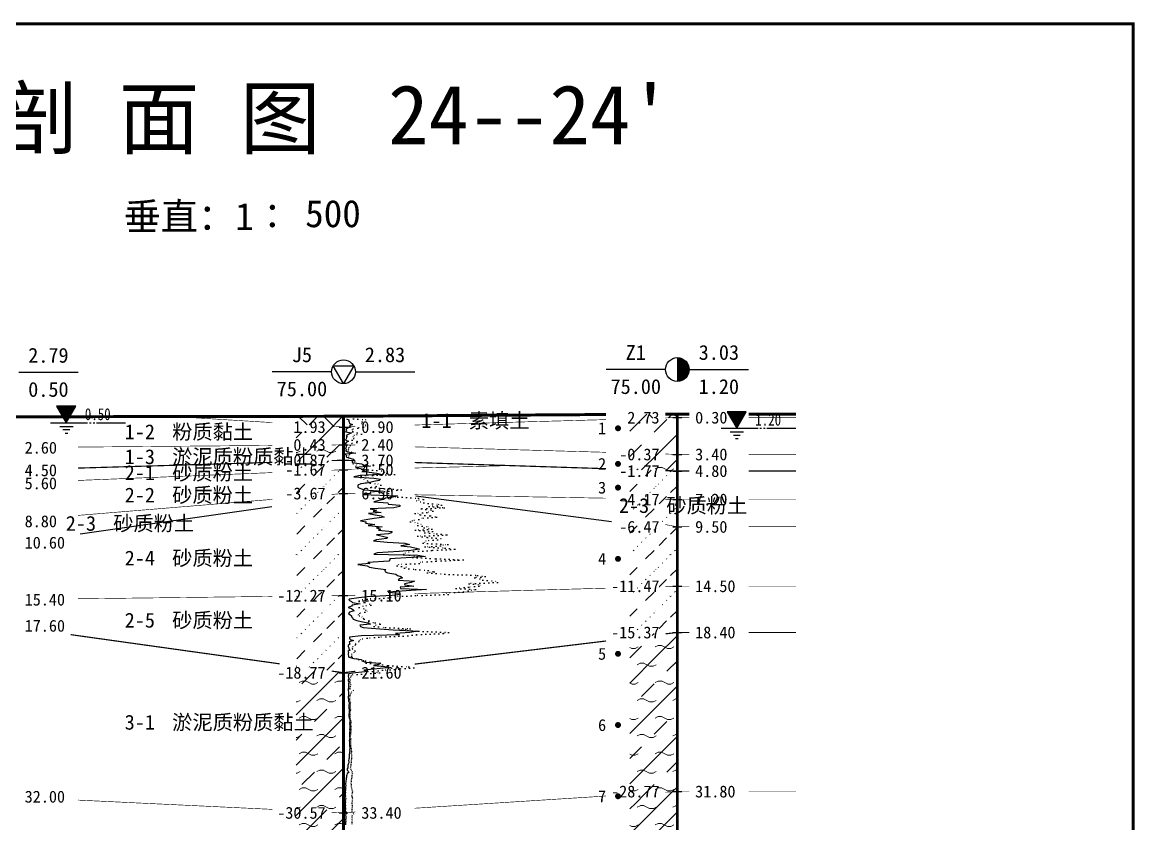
# Model space of a CAD drawing. Extents: x -37 to 3540, y -1485 to 297.
# Drawn here: x 175.4 to 362.9, y -1040.8 to -905.8 of the extents above; entities that cross this region are included whole.
import ezdxf
from ezdxf.enums import TextEntityAlignment as Align

# ---------------------------------------------------------------- set-up
doc = ezdxf.new("R2010")
doc.units = 0
doc.linetypes.add('DOT', pattern=[6.35, 0, -6.35])
doc.layers.get('0').update_dxf_attribs({"linetype": 'CONTINUOUS'})
for name, color, linetype in [('CURVE', 200, 'CONTINUOUS'), ('FRAME', 7, 'CONTINUOUS'), ('HOLE', 41, 'CONTINUOUS'), ('SAMPLE', 1, 'CONTINUOUS'), ('STRATUM', 241, 'CONTINUOUS')]:
    doc.layers.add(name, color=color, linetype=linetype)
doc.layers.add('HATCH', color=7, linetype='CONTINUOUS', lineweight=13)
doc.styles.add('ST', font='')
doc.styles.get('ST').set_extended_font_data('SimSun')
pattern_1 = [(45, (-37.3898, -1188), (-2.12132, 2.12132), [10, 0]), (135, (-37.3898, -1188), (-2.12132, -2.12132), [10, 0])]
pattern_2 = [(45, (-37.39, -1188), (-4.24264, 4.24264), [10, 0]), (45, (-36.329, -1191.182), (-2.12132, 6.36396), [3, -3])]
pattern_3 = [(45, (-37.39, -1188), (-4.24264, 4.24264), [10, 0]), (45, (-36.329, -1191.182), (-2.12132, 6.36396), [3, -3]), (26.565, (-36.3156, -1188.2536), (5.999823, 5.999812), [0.567, -12.849]), (0, (-36.8826, -1188.2536), (0, 6), [0.567, -5.433]), (26.565, (-38.971, -1188), (5.999823, 5.999812), [0.567, -12.849]), (0, (-38.464, -1187.7464), (0, 6), [0.567, -5.433]), (153.435, (-36.8826, -1188.2536), (-5.999818, -5e-06), [1.134, -12.2826]), (26.565, (-33.3156, -1185.2536), (5.999823, 5.999812), [0.567, -12.849]), (0, (-33.8826, -1185.2536), (0, 6), [0.567, -5.433]), (26.565, (-35.971, -1185), (5.999823, 5.999812), [0.567, -12.849]), (0, (-35.464, -1184.7464), (0, 6), [0.567, -5.433]), (153.435, (-33.8826, -1185.2536), (-5.999818, -5e-06), [1.134, -12.2826])]
pattern_4 = [(45, (-37.39, -1188), (-7e-07, 6.99998), [1.97196, -7.92754]), (45, (-34.577, -1185.171), (-7e-07, 6.99998), [1.99367, -7.90583]), (45, (-32.3223, -1182.918), (-7e-07, 6.99998), [1.81361, -8.08588]), (26.56505, (-37.3898, -1184.5), (7, 7), [0.0965, -15.55598]), (36.8699, (-36.6898, -1183.8), (7, 7), [0.19775, -34.80225]), (315, (-33.89, -1181.024), (6.99998, 1e-06), [0.03305, -9.86644]), (26.56505, (-33.8898, -1188), (7, 7), [0.14475, -15.50773]), (26.56505, (-33.1898, -1187.3), (7, 7), [0.10528, -15.5472]), (90, (-32.84, -1186.95), (-7, -5e-07), [0.02877, -6.97123]), (26.56505, (-32.4898, -1186.6), (7, 7), [0.09101, -31.21394]), (36.8699, (-31.7898, -1185.9), (7, 7), [0.11069, -34.88931]), (45, (-31.09, -1185.2), (-2e-07, 6.99998), [0.10911, -9.79038]), (315, (-30.4756, -1184.452), (6.99998, 1e-06), [0.03305, -9.86644]), (36.8699, (-35.9898, -1183.1), (7, 7), [0.10224, -34.89776]), (53.1301, (-35.2898, -1182.4), (14, 21), [0.13438, -34.86562]), (53.1301, (-34.5898, -1181.7), (14, 21), [0.12625, -34.87375])]
pattern_5 = [(45, (-37.3898, -1188), (-2.12132, 2.12132), [10, 0]), (26.565, (-36.3156, -1188.2536), (5.999823, 5.999812), [0.567, -12.849]), (0, (-36.8826, -1188.2536), (0, 6), [0.567, -5.433]), (26.565, (-38.971, -1188), (5.999823, 5.999812), [0.567, -12.849]), (0, (-38.464, -1187.7464), (0, 6), [0.567, -5.433]), (153.435, (-36.8826, -1188.2536), (-5.999818, -5e-06), [1.134, -12.2826]), (26.565, (-33.3156, -1185.2536), (5.999823, 5.999812), [0.567, -12.849]), (0, (-33.8826, -1185.2536), (0, 6), [0.567, -5.433]), (26.565, (-35.971, -1185), (5.999823, 5.999812), [0.567, -12.849]), (0, (-35.464, -1184.7464), (0, 6), [0.567, -5.433]), (153.435, (-33.8826, -1185.2536), (-5.999818, -5e-06), [1.134, -12.2826])]

# ---------------------------------------------------------------- blocks, each defined once
blk = doc.blocks.new('图头_剖面图A3')
at = {"style": 'ST'}
for s, height, p in [('工 程 地 质 剖 面 图', 10, (-15.09, 10.79)), ('比例尺：水平：1∶            垂直：1∶', 4.6, (-11.5, -5.76))]:
    blk.add_text(s, height=height, dxfattribs=at).set_placement(p, align=Align.MIDDLE_CENTER)
for tag, height, p in [('01_剖面号', 10, (64.41, 11.39)), ('02_横向比例', 4.6, (-18.82, -5.99)), ('03＿纵向比例', 4.6, (50.43, -5.28))]:
    blk.add_attdef(tag, text='', height=height, dxfattribs=at).set_placement(p, align=Align.MIDDLE_LEFT)
blk = doc.blocks.new('H_cpt_hole')
for p, q in [((-1.73, 1), (1.73, 1)), ((0, -2), (-1.73, 1)), ((1.73, 1), (0, -2))]:
    blk.add_line(p, q)
blk.add_circle((0, 0), 2)
blk = doc.blocks.new('H_sam_hole')
blk.add_line((0, 2), (0, -2))
at = {"const_width": 2}
blk.add_lwpolyline([(0, -1, 0.414214), (1, 0, 0.414214), (0, 1, 1)], format="xyb", dxfattribs=at)
blk.add_circle((0, 0), 2)
blk = doc.blocks.new('SampleSoilUndisturbed')
at = {"const_width": 0.5}
blk.add_lwpolyline([(-0.25, 0, 1), (0.25, 0, 1)], format="xyb", close=True, dxfattribs=at)
blk = doc.blocks.new('Gwl')
blk.add_lwpolyline([(0, 0, 0, 3.22, 0), (0, 2.79, 3.22, 3.22, 0)], format="xyseb")
blk.add_lwpolyline([(0, 0), (1.61, 2.79), (-1.61, 2.79)], close=True)
for points in [[(-2.63, 0), (3.61, 0)], [(3.93, 0), (4.21, 0)], [(4.53, 0), (4.8, 0)], [(5.09, 0), (9.99, 0)], [(-1.09, -0.61), (1.16, -0.61)], [(-0.54, -1.14), (0.61, -1.14)], [(-0.19, -1.74), (0.26, -1.74)]]:
    blk.add_lwpolyline(points)
at = {"style": 'ST', "width": 0.8}
blk.add_attdef('*GWL', (3.14, 0.45), '', height=2, dxfattribs=at)

msp = doc.modelspace()

# ---------------------------------------------------------------- hatches: boundary and pattern name
at = {"layer": 'HATCH'}
h = msp.add_hatch(dxfattribs=at)
h.set_pattern_fill('FZNT', color=32, style=0)
h.set_pattern_definition(pattern_2)
h.paths.add_polyline_path([(285.77, -972.36), (277.77, -972.58), (277.77, -978.33), (285.77, -978.56)])
h.paths.add_polyline_path([(275.13, -980.05), (283.25, -980.05), (283.25, -977.11), (275.13, -977.11)], flags=9)
h.paths.add_polyline_path([(276.56, -973.85), (283.25, -973.85), (283.25, -970.91), (276.56, -970.91)], flags=9)
h = msp.add_hatch(dxfattribs=at)
h.set_pattern_fill('STT', color=50, style=0)
h.set_pattern_definition(pattern_1)
h.paths.add_polyline_path([(285.77, -971.76), (277.77, -971.81), (277.77, -972.58), (285.77, -972.36)])
h.paths.add_polyline_path([(276.56, -973.85), (283.25, -973.85), (283.25, -970.91), (276.56, -970.91)], flags=9)
h = msp.add_hatch(dxfattribs=at)
h.set_pattern_fill('STT', color=50, style=0)
h.set_pattern_definition(pattern_1)
h.paths.add_polyline_path([(229.5, -972.14), (221.5, -972.16), (221.5, -973.45), (229.5, -973.95)])
h.paths.add_polyline_path([(220.29, -975.43), (226.99, -975.43), (226.99, -972.5), (220.29, -972.5)], flags=9)
h = msp.add_hatch(dxfattribs=at)
h.set_pattern_fill('FZNT', color=32, style=0)
h.set_pattern_definition(pattern_2)
h.paths.add_polyline_path([(229.5, -973.95), (221.5, -973.45), (221.5, -977.01), (229.5, -976.95)])
h.paths.add_polyline_path([(220.29, -978.43), (226.99, -978.43), (226.99, -975.5), (220.29, -975.5)], flags=9)
h.paths.add_polyline_path([(220.29, -975.43), (226.99, -975.43), (226.99, -972.5), (220.29, -972.5)], flags=9)
h = msp.add_hatch(dxfattribs=at)
h.set_pattern_fill('YNFNT', color=251, style=0)
h.set_pattern_definition(pattern_3)
h.paths.add_polyline_path([(229.5, -976.95), (221.5, -977.01), (221.5, -979.78), (229.5, -979.55)])
h.paths.add_polyline_path([(199.8, -981.39), (226.48, -981.39), (226.48, -976.44), (199.8, -976.44)], flags=9)
h.paths.add_polyline_path([(218.86, -981.03), (226.99, -981.03), (226.99, -978.1), (218.86, -978.1)], flags=9)
h.paths.add_polyline_path([(220.29, -978.43), (226.99, -978.43), (226.99, -975.5), (220.29, -975.5)], flags=9)
h = msp.add_hatch(dxfattribs=at)
h.set_pattern_fill('SZFT', color=52, style=0)
h.set_pattern_definition(pattern_4)
h.paths.add_polyline_path([(229.5, -979.55), (221.5, -979.78), (221.5, -981.47), (229.5, -981.14)])
h.paths.add_polyline_path([(199.8, -981.39), (226.48, -981.39), (226.48, -976.44), (199.8, -976.44)], flags=9)
h.paths.add_polyline_path([(218.86, -982.63), (226.99, -982.63), (226.99, -979.7), (218.86, -979.7)], flags=9)
h.paths.add_polyline_path([(218.86, -981.03), (226.99, -981.03), (226.99, -978.1), (218.86, -978.1)], flags=9)
h = msp.add_hatch(dxfattribs=at)
h.set_pattern_fill('YNFNT', color=251, style=0)
h.set_pattern_definition(pattern_3)
h.paths.add_polyline_path([(285.77, -978.56), (277.77, -978.33), (277.77, -981.1), (285.77, -981.36)])
h.paths.add_polyline_path([(275.13, -982.84), (283.25, -982.84), (283.25, -979.93), (275.13, -979.93)], flags=9)
h.paths.add_polyline_path([(275.13, -980.05), (283.25, -980.05), (283.25, -977.11), (275.13, -977.11)], flags=9)
h = msp.add_hatch(dxfattribs=at)
h.set_pattern_fill('SZFT', color=52, style=0)
h.set_pattern_definition(pattern_4)
h.paths.add_polyline_path([(229.5, -981.14), (221.5, -981.47), (221.5, -985.81), (229.5, -985.14)])
h.paths.add_polyline_path([(218.86, -986.63), (226.99, -986.63), (226.99, -983.7), (218.86, -983.7)], flags=9)
h.paths.add_polyline_path([(218.86, -982.63), (226.99, -982.63), (226.99, -979.7), (218.86, -979.7)], flags=9)
h = msp.add_hatch(dxfattribs=at)
h.set_pattern_fill('SZFT', color=52, style=0)
h.set_pattern_definition(pattern_4)
h.paths.add_polyline_path([(285.77, -981.36), (277.77, -981.1), (277.77, -986.01), (285.77, -986.16)])
h.paths.add_polyline_path([(283.09, -989.62), (299.04, -989.62), (299.04, -984.68), (283.09, -984.68)], flags=9)
h.paths.add_polyline_path([(275.31, -989.04), (281.89, -989.04), (281.89, -985.38), (275.31, -985.38)], flags=9)
h.paths.add_polyline_path([(275.13, -987.64), (283.25, -987.64), (283.25, -984.73), (275.13, -984.73)], flags=9)
h.paths.add_polyline_path([(275.13, -982.84), (283.25, -982.84), (283.25, -979.93), (275.13, -979.93)], flags=9)
h = msp.add_hatch(dxfattribs=at)
h.set_pattern_fill('SZFT', color=52, style=0)
h.set_pattern_definition(pattern_4)
h.paths.add_polyline_path([(229.5, -985.14), (221.5, -985.81), (221.5, -1002.44), (229.5, -1002.35)])
h.paths.add_polyline_path([(217.43, -1003.83), (226.98, -1003.83), (226.98, -1000.91), (217.43, -1000.91)], flags=9)
h.paths.add_polyline_path([(218.86, -986.63), (226.99, -986.63), (226.99, -983.7), (218.86, -983.7)], flags=9)
h = msp.add_hatch(dxfattribs=at)
h.set_pattern_fill('SZFT', color=52, style=0)
h.set_pattern_definition(pattern_4)
h.paths.add_polyline_path([(285.77, -986.16), (277.77, -986.01), (277.77, -989.31), (285.77, -990.76)])
h.paths.add_polyline_path([(283.09, -989.62), (299.04, -989.62), (299.04, -984.68), (283.09, -984.68)], flags=9)
h.paths.add_polyline_path([(275.31, -989.04), (281.89, -989.04), (281.89, -985.38), (275.31, -985.38)], flags=9)
h.paths.add_polyline_path([(275.13, -992.25), (283.25, -992.25), (283.25, -989.31), (275.13, -989.31)], flags=9)
h.paths.add_polyline_path([(275.13, -987.64), (283.25, -987.64), (283.25, -984.73), (275.13, -984.73)], flags=9)
h = msp.add_hatch(dxfattribs=at)
h.set_pattern_fill('SZFT', color=52, style=0)
h.set_pattern_definition(pattern_4)
h.paths.add_polyline_path([(285.77, -990.76), (277.77, -989.31), (277.77, -1000.98), (285.77, -1000.76)])
h.paths.add_polyline_path([(273.7, -1002.24), (283.25, -1002.24), (283.25, -999.33), (273.7, -999.33)], flags=9)
h.paths.add_polyline_path([(275.13, -992.25), (283.25, -992.25), (283.25, -989.31), (275.13, -989.31)], flags=9)
h = msp.add_hatch(dxfattribs=at)
h.set_pattern_fill('SZFT', color=52, style=0)
h.set_pattern_definition(pattern_4)
h.paths.add_polyline_path([(285.77, -1000.76), (277.77, -1000.98), (277.77, -1009.52), (285.77, -1008.56)])
h.paths.add_polyline_path([(273.7, -1010.05), (283.25, -1010.05), (283.25, -1007.11), (273.7, -1007.11)], flags=9)
h.paths.add_polyline_path([(273.7, -1002.24), (283.25, -1002.24), (283.25, -999.33), (273.7, -999.33)], flags=9)
h = msp.add_hatch(dxfattribs=at)
h.set_pattern_fill('SZFT', color=52, style=0)
h.set_pattern_definition(pattern_4)
h.paths.add_polyline_path([(229.5, -1002.35), (221.5, -1002.44), (221.5, -1014.23), (229.5, -1015.35)])
h.paths.add_polyline_path([(217.43, -1016.83), (226.99, -1016.83), (226.99, -1013.9), (217.43, -1013.9)], flags=9)
h.paths.add_polyline_path([(217.43, -1003.83), (226.98, -1003.83), (226.98, -1000.91), (217.43, -1000.91)], flags=9)
h = msp.add_hatch(dxfattribs=at)
h.set_pattern_fill('YNFNT', color=251, style=0)
h.set_pattern_definition(pattern_3)
h.paths.add_polyline_path([(285.77, -1008.56), (277.77, -1009.52), (277.77, -1035.87), (285.77, -1035.36)])
h.paths.add_polyline_path([(273.7, -1036.85), (283.25, -1036.85), (283.25, -1033.91), (273.7, -1033.91)], flags=9)
h.paths.add_polyline_path([(273.7, -1010.05), (283.25, -1010.05), (283.25, -1007.11), (273.7, -1007.11)], flags=9)
h = msp.add_hatch(dxfattribs=at)
h.set_pattern_fill('YNFNT', color=251, style=0)
h.set_pattern_definition(pattern_3)
h.paths.add_polyline_path([(229.5, -1015.35), (221.5, -1014.23), (221.5, -1038.56), (229.5, -1038.95)])
h.paths.add_polyline_path([(199.8, -1026.13), (226.48, -1026.13), (226.48, -1021.18), (199.8, -1021.18)], flags=9)
h.paths.add_polyline_path([(217.43, -1040.43), (226.99, -1040.43), (226.99, -1037.5), (217.43, -1037.5)], flags=9)
h.paths.add_polyline_path([(217.43, -1016.83), (226.99, -1016.83), (226.99, -1013.9), (217.43, -1013.9)], flags=9)
h = msp.add_hatch(dxfattribs=at)
h.set_pattern_fill('YNNT', color=251, style=0)
h.set_pattern_definition(pattern_5)
h.paths.add_polyline_path([(285.77, -1035.36), (277.77, -1035.87), (277.77, -1048.78), (285.77, -1048.76)])
h.paths.add_polyline_path([(273.7, -1050.25), (283.25, -1050.25), (283.25, -1047.31), (273.7, -1047.31)], flags=9)
h.paths.add_polyline_path([(273.7, -1036.85), (283.25, -1036.85), (283.25, -1033.91), (273.7, -1033.91)], flags=9)
h = msp.add_hatch(dxfattribs=at)
h.set_pattern_fill('YNNT', color=251, style=0)
h.set_pattern_definition(pattern_5)
h.paths.add_polyline_path([(229.5, -1038.95), (221.5, -1038.56), (221.5, -1048.82), (229.5, -1048.94)])
h.paths.add_polyline_path([(217.43, -1050.43), (226.99, -1050.43), (226.99, -1047.5), (217.43, -1047.5)], flags=9)
h.paths.add_polyline_path([(217.43, -1040.43), (226.99, -1040.43), (226.99, -1037.5), (217.43, -1037.5)], flags=9)

# ---------------------------------------------------------------- linework, layer by layer
at = {"layer": 'CURVE', "color": 30, "linetype": 'Continuous'}
msp.add_lwpolyline([(229.99, -972.55), (230.4, -972.75), (230.42, -972.95), (230.47, -973.14), (230.49, -973.35), (231.01, -973.54), (230.51, -973.75), (230.76, -973.95), (230.18, -974.14), (229.88, -974.35), (229.99, -974.55), (229.84, -974.74), (230.87, -974.94), (230.42, -975.14), (229.95, -975.35), (230.05, -975.55), (230.01, -975.74), (229.93, -975.94), (229.86, -976.14), (230.37, -976.34), (229.96, -976.55), (229.85, -976.74), (229.88, -976.95), (229.95, -977.14), (229.97, -977.34), (229.84, -977.55), (229.99, -977.74), (229.83, -977.95), (230.17, -978.14), (231.59, -978.34), (229.8, -978.55), (230.03, -978.74), (229.93, -978.95), (230.34, -979.14), (231.23, -979.34), (231.18, -979.55), (230.96, -979.74), (230.99, -979.95), (232.56, -980.14), (232.89, -980.34), (234.05, -980.54), (231.52, -980.75), (232.36, -980.95), (233.25, -981.14), (232.81, -981.34), (233.85, -981.54), (235.12, -981.75), (236.01, -981.95), (232.31, -982.14), (231.22, -982.34), (234.64, -982.54), (235.73, -982.75), (235.5, -982.95), (234.64, -983.14), (233.72, -983.34), (232.41, -983.54), (231.92, -983.75), (231.91, -983.95), (231.97, -984.14), (232.56, -984.34), (232.99, -984.54), (236.2, -984.75), (234.02, -984.95), (234.04, -985.14), (232.69, -985.34), (238.6, -985.54), (237.84, -985.75), (236.57, -985.95), (236.22, -986.14), (235.52, -986.34), (234.61, -986.54), (236.95, -986.75), (237.05, -986.95), (239.02, -987.14), (238.99, -987.34), (238.01, -987.54), (234.02, -987.75), (235.04, -987.95), (234.52, -988.14), (235.87, -988.35), (233.74, -988.54), (234.86, -988.75), (235.84, -988.94), (236.34, -989.14), (234.65, -989.35), (233.58, -989.54), (232.36, -989.75), (233.33, -989.94), (233.22, -990.14), (234.76, -990.35), (233.65, -990.54), (236.02, -990.75), (235.05, -990.94), (235.76, -991.14), (235.38, -991.35), (237.72, -991.54), (237.56, -991.75), (237.1, -991.94), (235.05, -992.14), (236.08, -992.35), (236.98, -992.54), (236.75, -992.75), (235.04, -992.94), (234.57, -993.14), (236.88, -993.35), (239.84, -993.54), (240.65, -993.75), (239.19, -993.94), (240.81, -994.14), (241.76, -994.35), (242.34, -994.54), (240.83, -994.75), (238.89, -994.94), (235.18, -995.14), (234.59, -995.35), (242.03, -995.54), (243.35, -995.75), (240.94, -995.94), (237.31, -996.14), (237.31, -996.35), (237.16, -996.54), (233.59, -996.75), (233.96, -996.94), (231.93, -997.14), (233.5, -997.35), (233.86, -997.54), (234.84, -997.75), (236.66, -997.94), (236.49, -998.14), (236.51, -998.35), (236.98, -998.54), (238.32, -998.75), (238.62, -998.94), (239.18, -999.14), (239.46, -999.35), (238.91, -999.54), (238.72, -999.75), (241.49, -999.94), (240.92, -1000.14), (239.8, -1000.35), (239.83, -1000.54), (241.37, -1000.75), (239.08, -1000.94), (239.12, -1001.14), (243.49, -1001.35), (240.08, -1001.54), (237.04, -1001.75), (238.97, -1001.94), (239.07, -1002.14), (237.69, -1002.35), (233.48, -1002.54), (232.07, -1002.75), (230.45, -1002.94), (230.41, -1003.14), (230.85, -1003.35), (231.03, -1003.54), (232.33, -1003.75), (230.94, -1003.94), (230.85, -1004.14), (230.31, -1004.35), (230.85, -1004.55), (231.11, -1004.74), (231.28, -1004.94), (230.53, -1005.14), (230.37, -1005.35), (230.58, -1005.55), (230.83, -1005.74), (230.88, -1005.94), (231.09, -1006.14), (231.11, -1006.35), (231.76, -1006.55), (232.51, -1006.74), (233.59, -1006.94), (234.08, -1007.14), (232.27, -1007.35), (232.39, -1007.55), (232.83, -1007.74), (235.61, -1007.94), (237.87, -1008.14), (242.05, -1008.35), (240.7, -1008.55), (238.26, -1008.74), (238.97, -1008.94), (232.51, -1009.14), (230.53, -1009.35), (230.53, -1009.55), (230.62, -1009.74), (231.2, -1009.94), (230.46, -1010.14), (230.51, -1010.35), (230.55, -1010.55), (230.3, -1010.74), (230.31, -1010.94), (230.4, -1011.14), (230.42, -1011.35), (230.62, -1011.55), (230.25, -1011.74), (230.36, -1011.94), (230.31, -1012.14), (230.28, -1012.35), (230.33, -1012.55), (230.38, -1012.74), (231.25, -1012.94), (232.52, -1013.14), (232.62, -1013.35), (233.21, -1013.55), (235.77, -1013.74), (235.47, -1013.94), (234.56, -1014.14), (237.11, -1014.35), (236.78, -1014.55), (234.62, -1014.74), (232.91, -1014.94), (233.69, -1015.14), (231.54, -1015.35), (230.37, -1015.55), (230.34, -1015.74), (230.31, -1015.94), (230.32, -1016.14), (230.42, -1016.35), (230.3, -1016.55), (230.28, -1016.74), (230.38, -1016.94), (230.37, -1017.14), (230.35, -1017.35), (230.34, -1017.55), (230.32, -1017.74), (230.32, -1017.94), (230.31, -1018.14), (230.28, -1018.35), (230.35, -1018.55), (230.37, -1018.74), (230.35, -1018.94), (230.37, -1019.14), (230.3, -1019.35), (230.31, -1019.55), (230.32, -1019.74), (230.36, -1019.94), (230.37, -1020.14), (230.45, -1020.35), (230.44, -1020.55), (230.4, -1020.74), (230.42, -1020.94), (230.39, -1021.14), (230.39, -1021.35), (230.54, -1021.55), (230.44, -1021.74), (230.45, -1021.94), (230.44, -1022.14), (230.42, -1022.35), (230.41, -1022.55), (230.39, -1022.74), (230.46, -1022.94), (230.5, -1023.14), (230.65, -1023.35), (230.5, -1023.55), (230.58, -1023.74), (230.51, -1023.94), (230.55, -1024.14), (230.58, -1024.35), (230.59, -1024.55), (230.55, -1024.74), (230.53, -1024.94), (230.55, -1025.14), (230.54, -1025.35), (230.53, -1025.55), (230.53, -1025.74), (230.5, -1025.94), (230.51, -1026.14), (230.56, -1026.35), (230.52, -1026.55), (230.48, -1026.74), (230.49, -1026.94), (230.5, -1027.14), (230.51, -1027.35), (230.5, -1027.55), (230.5, -1027.74), (230.55, -1027.94), (230.58, -1028.14), (230.5, -1028.35), (230.6, -1028.55), (230.49, -1028.74), (230.5, -1028.94), (230.46, -1029.14), (230.47, -1029.35), (230.46, -1029.55), (230.44, -1029.74), (230.43, -1029.94), (230.36, -1030.14), (230.4, -1030.35), (230.38, -1030.55), (230.31, -1030.74), (230.23, -1030.94), (230.23, -1031.14), (230.22, -1031.35), (230.12, -1031.55), (230.12, -1031.74), (230.27, -1031.94), (230.39, -1032.14), (230.12, -1032.35), (230.09, -1032.55), (230.02, -1032.74), (230, -1032.94), (229.96, -1033.14), (229.94, -1033.35), (229.9, -1033.55), (229.91, -1033.74), (229.86, -1033.94), (229.84, -1034.14), (229.89, -1034.35), (229.83, -1034.55), (229.83, -1034.74), (229.85, -1034.94), (229.83, -1035.14), (229.81, -1035.35), (229.83, -1035.55), (229.78, -1035.74), (229.8, -1035.94), (229.85, -1036.14), (229.81, -1036.34), (229.92, -1036.55), (229.83, -1036.74), (229.8, -1036.95), (229.84, -1037.14), (229.76, -1037.34), (229.8, -1037.55), (229.82, -1037.74), (229.8, -1037.95), (229.82, -1038.14), (229.84, -1038.34), (229.77, -1038.55), (229.83, -1038.74), (230.18, -1038.95), (229.89, -1039.14), (229.87, -1039.34), (229.91, -1039.55), (229.88, -1039.74), (229.88, -1039.95), (229.87, -1040.14), (229.88, -1040.34), (229.84, -1040.55), (229.85, -1040.74), (229.84, -1040.95)], dxfattribs=at)
at = {"layer": 'CURVE', "color": 100, "linetype": 'DOT', "ltscale": 0.1}
msp.add_lwpolyline([(231.18, -972.55), (233.26, -972.75), (232.57, -972.95), (232.68, -973.14), (232.53, -973.35), (233.14, -973.54), (233.29, -973.75), (232.87, -973.95), (231.91, -974.14), (230.95, -974.35), (230.96, -974.55), (231.1, -974.74), (231.81, -974.94), (232.52, -975.14), (231.35, -975.35), (231.05, -975.55), (231.21, -975.74), (231.23, -975.94), (230.99, -976.14), (231.82, -976.34), (231.74, -976.55), (230.93, -976.74), (230.58, -976.95), (230.62, -977.14), (230.41, -977.34), (230.39, -977.55), (230.33, -977.74), (230.23, -977.95), (230.93, -978.14), (230.45, -978.34), (230.54, -978.55), (230.47, -978.74), (230.25, -978.95), (230.54, -979.14), (230.94, -979.34), (231.07, -979.55), (231.48, -979.74), (231.37, -979.95), (231.07, -980.14), (231.68, -980.34), (231.52, -980.54), (231.94, -980.75), (231.86, -980.95), (233.68, -981.14), (236.18, -981.34), (236.4, -981.54), (236.8, -981.75), (238.09, -981.95), (233.21, -982.14), (231.7, -982.34), (233.33, -982.54), (232.92, -982.75), (233.46, -982.95), (233.66, -983.14), (233.27, -983.34), (235.27, -983.54), (235.8, -983.75), (234.99, -983.95), (234.11, -984.14), (236.4, -984.34), (239.25, -984.54), (237.13, -984.75), (235.51, -984.95), (237.13, -985.14), (237.73, -985.34), (237.48, -985.54), (238.64, -985.75), (242.13, -985.95), (242.96, -986.14), (241.75, -986.34), (242.45, -986.54), (243.02, -986.75), (245.48, -986.95), (246.01, -987.14), (243.94, -987.34), (246.47, -987.54), (242.63, -987.75), (244.28, -987.95), (244.57, -988.14), (243.57, -988.35), (241.57, -988.54), (242.5, -988.75), (244.17, -988.94), (245.19, -989.14), (242.78, -989.35), (242.19, -989.54), (241.12, -989.75), (240.78, -989.94), (242, -990.14), (242.61, -990.35), (242.01, -990.54), (243.79, -990.75), (243.11, -990.94), (244.4, -991.14), (241.64, -991.35), (244.53, -991.54), (243.24, -991.75), (245.25, -991.94), (246.91, -992.14), (242.02, -992.35), (243.68, -992.54), (245.99, -992.75), (245.35, -992.94), (243.37, -993.14), (243.24, -993.35), (242.95, -993.54), (247.07, -993.75), (245.88, -993.94), (243.27, -994.14), (246.63, -994.35), (248.28, -994.54), (244.32, -994.75), (241.31, -994.94), (239.96, -995.14), (239.66, -995.35), (240.62, -995.54), (241.99, -995.75), (241.18, -995.94), (245.13, -996.14), (249.66, -996.35), (245.05, -996.54), (242.55, -996.75), (242.24, -996.94), (238.78, -997.14), (238.54, -997.35), (240.08, -997.54), (239.79, -997.75), (241.63, -997.94), (243.78, -998.14), (244.81, -998.35), (243.68, -998.54), (246.58, -998.75), (252.08, -998.94), (253.37, -999.14), (251.63, -999.35), (252.52, -999.54), (253.01, -999.75), (255.1, -999.94), (255.44, -1000.14), (250.67, -1000.35), (252.56, -1000.54), (252.33, -1000.75), (250.55, -1000.94), (248.52, -1001.14), (251.78, -1001.35), (250.53, -1001.54), (249.66, -1001.75), (246.8, -1001.94), (247.15, -1002.14), (241.64, -1002.35), (238.25, -1002.54), (237.05, -1002.75), (233.48, -1002.94), (232.11, -1003.14), (232.13, -1003.35), (233.1, -1003.54), (233.84, -1003.75), (234.12, -1003.94), (232.82, -1004.14), (232.14, -1004.35), (232.94, -1004.55), (233.16, -1004.74), (233.51, -1004.94), (233.1, -1005.14), (232.25, -1005.35), (231.94, -1005.55), (232.16, -1005.74), (232.59, -1005.94), (232.79, -1006.14), (233.01, -1006.35), (233.83, -1006.55), (233.75, -1006.74), (234.82, -1006.94), (235.7, -1007.14), (234.97, -1007.35), (234.7, -1007.55), (236.58, -1007.74), (240.74, -1007.94), (238.86, -1008.14), (242.19, -1008.35), (247.19, -1008.55), (246.31, -1008.74), (241.8, -1008.94), (240.32, -1009.14), (235.46, -1009.35), (233.49, -1009.55), (232.37, -1009.74), (232.16, -1009.94), (232.07, -1010.14), (231.57, -1010.35), (231.53, -1010.55), (231.5, -1010.74), (231.07, -1010.94), (230.95, -1011.14), (230.98, -1011.35), (231.34, -1011.55), (231.47, -1011.74), (231.29, -1011.94), (230.86, -1012.14), (230.93, -1012.35), (230.76, -1012.55), (230.98, -1012.74), (231.71, -1012.94), (232.11, -1013.14), (233.19, -1013.35), (234.11, -1013.55), (233.3, -1013.74), (235.36, -1013.94), (237.11, -1014.14), (240.53, -1014.35), (241.35, -1014.55), (238.82, -1014.74), (236.05, -1014.94), (234.37, -1015.14), (235.57, -1015.35), (233.25, -1015.55), (230.85, -1015.74), (230.72, -1015.94), (230.69, -1016.14), (230.62, -1016.35), (230.58, -1016.55), (230.53, -1016.74), (230.61, -1016.94), (230.58, -1017.14), (230.72, -1017.35), (230.65, -1017.55), (230.62, -1017.74), (230.58, -1017.94), (230.56, -1018.14), (231.18, -1018.35), (230.93, -1018.55), (230.76, -1018.74), (230.68, -1018.94), (230.6, -1019.14), (230.56, -1019.35), (230.52, -1019.55), (230.5, -1019.74), (230.51, -1019.94), (230.53, -1020.14), (230.66, -1020.35), (230.65, -1020.55), (230.62, -1020.74), (230.62, -1020.94), (230.6, -1021.14), (230.64, -1021.35), (230.69, -1021.55), (230.64, -1021.74), (230.57, -1021.94), (230.59, -1022.14), (230.59, -1022.35), (230.56, -1022.55), (230.57, -1022.74), (230.57, -1022.94), (230.56, -1023.14), (230.68, -1023.35), (230.72, -1023.55), (230.73, -1023.74), (230.71, -1023.94), (230.75, -1024.14), (230.72, -1024.35), (230.76, -1024.55), (230.76, -1024.74), (230.75, -1024.94), (230.72, -1025.14), (230.71, -1025.35), (230.71, -1025.55), (230.7, -1025.74), (230.66, -1025.94), (230.65, -1026.14), (230.77, -1026.35), (230.69, -1026.55), (230.7, -1026.74), (230.71, -1026.94), (230.71, -1027.14), (230.66, -1027.35), (230.68, -1027.55), (230.69, -1027.74), (230.73, -1027.94), (230.81, -1028.14), (230.82, -1028.35), (230.83, -1028.55), (230.84, -1028.74), (230.81, -1028.94), (230.84, -1029.14), (230.86, -1029.35), (230.84, -1029.55), (230.86, -1029.74), (230.84, -1029.94), (230.81, -1030.14), (230.79, -1030.35), (230.78, -1030.55), (230.74, -1030.74), (230.73, -1030.94), (230.69, -1031.14), (230.64, -1031.35), (230.71, -1031.55), (230.79, -1031.74), (230.94, -1031.94), (230.93, -1032.14), (231.04, -1032.35), (230.92, -1032.55), (230.93, -1032.74), (230.9, -1032.94), (230.86, -1033.14), (230.79, -1033.35), (230.79, -1033.55), (230.77, -1033.74), (230.73, -1033.94), (230.79, -1034.14), (230.77, -1034.35), (230.81, -1034.55), (230.83, -1034.74), (230.89, -1034.94), (230.91, -1035.14), (231.02, -1035.35), (230.98, -1035.55), (230.92, -1035.74), (230.87, -1035.94), (230.9, -1036.14), (230.95, -1036.34), (231.02, -1036.55), (230.94, -1036.74), (230.98, -1036.95), (230.92, -1037.14), (230.89, -1037.34), (230.92, -1037.55), (230.98, -1037.74), (230.95, -1037.95), (230.94, -1038.14), (230.89, -1038.34), (230.92, -1038.55), (230.89, -1038.74), (231.13, -1038.95), (231.25, -1039.14), (230.95, -1039.34), (230.92, -1039.55), (230.94, -1039.74), (230.92, -1039.95), (230.94, -1040.14), (230.91, -1040.34), (230.9, -1040.55), (230.89, -1040.74), (230.9, -1040.95)], dxfattribs=at)
at = {"layer": 'FRAME', "linetype": 'Continuous', "const_width": 0.5}
msp.add_lwpolyline([(-17.39, -1173), (362.61, -1173), (362.61, -906), (-17.39, -906)], close=True, dxfattribs=at)
at = {"layer": 'HOLE', "linetype": 'Continuous'}
for points in [[(174.77, -964.73), (184.77, -964.73)], [(227.5, -964.64), (217.5, -964.64)], [(231.5, -964.64), (241.5, -964.64)], [(283.77, -964.26), (273.77, -964.26)], [(287.77, -964.26), (297.77, -964.26)], [(285.02, -972.36), (286.52, -972.36)], [(228.75, -973.95), (230.25, -973.95)], [(228.75, -976.95), (230.25, -976.95)], [(285.02, -978.56), (286.52, -978.56)], [(228.75, -979.55), (230.25, -979.55)], [(228.75, -981.14), (230.25, -981.14)], [(285.02, -981.36), (286.52, -981.36)], [(228.75, -985.14), (230.25, -985.14)], [(285.02, -986.16), (286.52, -986.16)], [(285.02, -990.76), (286.52, -990.76)], [(285.02, -1000.76), (286.52, -1000.76)], [(228.75, -1002.35), (230.25, -1002.35)], [(285.02, -1008.56), (286.52, -1008.56)], [(228.75, -1015.35), (230.25, -1015.35)], [(285.02, -1035.36), (286.52, -1035.36)], [(228.75, -1038.95), (230.25, -1038.95)]]:
    msp.add_lwpolyline(points, dxfattribs=at)
at = {"layer": 'HOLE', "linetype": 'Continuous', "const_width": 0.5}
for points in [[(229.5, -972.14), (229.5, -1120.85)], [(285.77, -971.76), (285.77, -1121.76)]]:
    msp.add_lwpolyline(points, dxfattribs=at)
at = {"layer": 'STRATUM', "linetype": 'Continuous'}
for points, const_width in [([(39.46, -968.51), (59.46, -968.51), (115.65, -972.49), (172.77, -972.23), (229.5, -972.14), (273.77, -971.84)], 0.5), ([(201.13, -972.19), (215.32, -973.07), (217.5, -973.2)], 0.1), ([(241.5, -973.61), (257.63, -973.15), (273.77, -972.7)], 0.1), ([(283.77, -971.77), (285.77, -971.76), (287.77, -971.76)], 0.5), ([(283.77, -972.41), (285.77, -972.36), (287.77, -972.36)], 0.1), ([(297.77, -971.76), (305.77, -971.76)], 0.5), ([(297.77, -972.36), (305.77, -972.36)], 0.1), ([(227.5, -973.82), (229.5, -973.95), (231.5, -973.89)], 0.1), ([(184.77, -977.33), (201.13, -977.19), (217.5, -977.05)], 0.1), ([(227.5, -976.96), (229.5, -976.95), (231.5, -977)], 0.1), ([(241.5, -977.29), (257.63, -977.75), (273.77, -978.21)], 0.1), ([(283.77, -978.5), (285.77, -978.56), (287.77, -978.56)], 0.1), ([(297.77, -978.56), (305.77, -978.56)], 0.1), ([(184.77, -980.87), (201.13, -980.39), (217.5, -979.9)], 0.2), ([(227.5, -979.6), (229.5, -979.55), (231.5, -979.61)], 0.2), ([(241.5, -979.93), (257.63, -980.45), (273.77, -980.97)], 0.2), ([(241.5, -980.85), (243.56, -980.8), (257.63, -980.45)], 0.1), ([(184.77, -982.95), (201.13, -982.29), (217.5, -981.63)], 0.1), ([(227.5, -981.23), (229.5, -981.14), (231.5, -981.1)], 0.1), ([(283.77, -981.29), (285.77, -981.36), (287.77, -981.36)], 0.2), ([(297.77, -981.36), (305.77, -981.36)], 0.2), ([(184.77, -988.84), (201.13, -987.49), (217.5, -986.14)], 0.1), ([(227.5, -985.31), (229.5, -985.14), (231.5, -985.18)], 0.1), ([(241.5, -985.36), (257.63, -985.65), (273.77, -985.94)], 0.1), ([(283.77, -986.12), (285.77, -986.16), (287.77, -986.16)], 0.1), ([(297.77, -986.16), (305.77, -986.16)], 0.1), ([(283.77, -990.39), (285.77, -990.76), (287.77, -990.76)], 0.1), ([(297.77, -990.76), (305.77, -990.76)], 0.1), ([(241.5, -1002.01), (257.63, -1001.55), (273.77, -1001.1)], 0.1), ([(283.77, -1000.81), (285.77, -1000.76), (287.77, -1000.76)], 0.1), ([(297.77, -1000.76), (305.77, -1000.76)], 0.1), ([(184.77, -1002.89), (201.13, -1002.69), (217.5, -1002.49)], 0.1), ([(227.5, -1002.37), (229.5, -1002.35), (231.5, -1002.29)], 0.1), ([(283.77, -1008.8), (285.77, -1008.56), (287.77, -1008.56)], 0.2), ([(297.77, -1008.56), (305.77, -1008.56)], 0.2), ([(183.52, -1008.93), (201.13, -1011.39), (218.75, -1013.85)], 0.2), ([(241.5, -1013.9), (257.63, -1011.95), (273.77, -1010)], 0.2), ([(227.5, -1015.07), (229.5, -1015.35), (231.5, -1015.1)], 0.2), ([(184.77, -1036.81), (201.13, -1037.59), (217.5, -1038.37)], 0.1), ([(241.5, -1038.18), (257.63, -1037.15), (273.77, -1036.12)], 0.1), ([(283.77, -1035.48), (285.77, -1035.36), (287.77, -1035.36)], 0.1), ([(297.77, -1035.36), (305.77, -1035.36)], 0.1), ([(227.5, -1038.85), (229.5, -1038.95), (231.5, -1038.82)], 0.1)]:
    msp.add_lwpolyline(points, dxfattribs=dict(at, const_width=const_width))
at = {"layer": 'STRATUM'}
for points in [[(241.68, -985.55), (274.65, -989.88)], [(185.1, -991.92), (217.44, -987.36)]]:
    msp.add_lwpolyline(points, dxfattribs=at)

# ---------------------------------------------------------------- block references
at = {"layer": 'CURVE'}
for p, values in [((182.77, -973.23), {'*GWL': '0.50'}), ((295.77, -974.16), {'*GWL': '1.20'})]:
    msp.add_blockref('Gwl', p, dxfattribs=at).add_auto_attribs(values)
at = {"layer": 'FRAME'}
ref = msp.add_blockref('图头_剖面图A3', (172.61, -932.7), dxfattribs=at)
ref.add_attrib('01_剖面号', "24--24'", dxfattribs={"layer": '0', "height": 10, "style": 'ST'}).set_placement((237.02, -921.31), align=Align.MIDDLE_LEFT)
ref.add_attrib('03＿纵向比例', '500', dxfattribs={"layer": '0', "height": 4.6, "style": 'ST'}).set_placement((223.04, -937.98), align=Align.MIDDLE_LEFT)
at = {"layer": 'HOLE'}
for name, p in [('H_cpt_hole', (229.5, -964.64)), ('H_sam_hole', (285.77, -964.26))]:
    msp.add_blockref(name, p, dxfattribs=at)
at = {"layer": 'SAMPLE'}
for p in [(275.77, -974.16), (275.77, -980.16), (275.77, -984.16), (275.77, -996.16), (275.77, -1012.16), (275.77, -1024.16), (275.77, -1036.16)]:
    msp.add_blockref('SampleSoilUndisturbed', p, dxfattribs=at)

# ---------------------------------------------------------------- texts
at = {"layer": 'HOLE', "style": 'ST'}
for s, p in [('2.79', (179.77, -961.86)), ('J5', (222.5, -961.77)), ('2.83', (236.5, -961.77)), ('Z1', (278.77, -961.38)), ('3.03', (292.77, -961.38)), ('0.50', (179.77, -967.61)), ('75.00', (222.5, -967.52)), ('75.00', (278.77, -967.13)), ('1.20', (292.77, -967.13))]:
    msp.add_text(s, height=2.5, dxfattribs=at).set_placement(p, align=Align.MIDDLE_CENTER)
for s, p in [('1.93', (226.5, -973.95)), ('2.73', (282.77, -972.36)), ('0.43', (226.5, -976.95)), ('-0.87', (226.5, -979.55)), ('-0.37', (282.77, -978.56)), ('-1.67', (226.5, -981.14)), ('-1.77', (282.77, -981.36)), ('-3.67', (226.5, -985.14)), ('-4.17', (282.77, -986.16)), ('-6.47', (282.77, -990.76)), ('-11.47', (282.77, -1000.76)), ('-12.27', (226.5, -1002.35)), ('-15.37', (282.77, -1008.56)), ('-18.77', (226.5, -1015.35)), ('-28.77', (282.77, -1035.36)), ('-30.57', (226.5, -1038.95))]:
    msp.add_text(s, height=2, dxfattribs=at).set_placement(p, align=Align.MIDDLE_RIGHT)
for s, p in [('0.90', (232.5, -973.95)), ('0.30', (288.77, -972.36)), ('2.60', (175.77, -977.43)), ('2.40', (232.5, -976.95)), ('3.70', (232.5, -979.55)), ('3.40', (288.77, -978.56)), ('4.50', (175.77, -981.23)), ('4.50', (232.5, -981.14)), ('4.80', (288.77, -981.36)), ('5.60', (175.77, -983.43)), ('6.50', (232.5, -985.14)), ('7.20', (288.77, -986.16)), ('8.80', (175.77, -989.83)), ('9.50', (288.77, -990.76)), ('10.60', (175.77, -993.43)), ('14.50', (288.77, -1000.76)), ('15.40', (175.77, -1003.03)), ('15.10', (232.5, -1002.35)), ('17.60', (175.77, -1007.43)), ('18.40', (288.77, -1008.56)), ('21.60', (232.5, -1015.35)), ('31.80', (288.77, -1035.36)), ('32.00', (175.77, -1036.23)), ('33.40', (232.5, -1038.95))]:
    msp.add_text(s, height=2, dxfattribs=at).set_placement(p, align=Align.MIDDLE_LEFT)
at = {"layer": 'SAMPLE', "style": 'ST'}
for s, p in [('1', (273.77, -974.16)), ('2', (273.77, -980.16)), ('3', (273.77, -984.16)), ('4', (273.77, -996.16)), ('5', (273.77, -1012.16)), ('6', (273.77, -1024.16)), ('7', (273.77, -1036.16))]:
    msp.add_text(s, height=2, dxfattribs=at).set_placement(p, align=Align.MIDDLE_RIGHT)
at = {"layer": 'STRATUM', "style": 'ST'}
for s, p in [('1-1', (242.63, -972.86)), ('素填土', (250.63, -972.86)), ('1-2', (192.63, -974.75)), ('粉质黏土', (200.63, -974.75)), ('1-3', (192.63, -978.95)), ('淤泥质粉质黏土', (200.63, -978.95)), ('2-1', (192.63, -981.64)), ('砂质粉土', (200.63, -981.64)), ('2-2', (192.63, -985.41)), ('砂质粉土', (200.63, -985.41)), ('2-3', (275.92, -987.18)), ('砂质粉土', (283.92, -987.18)), ('2-3', (182.7, -990.18)), ('砂质粉土', (190.7, -990.18)), ('2-4', (192.63, -996.03)), ('砂质粉土', (200.63, -996.03)), ('砂质粉土', (200.63, -1006.5)), ('2-5', (192.63, -1006.5)), ('3-1', (192.63, -1023.69)), ('淤泥质粉质黏土', (200.63, -1023.69))]:
    msp.add_text(s, height=2.5, dxfattribs=at).set_placement(p, align=Align.MIDDLE_LEFT)

doc.saveas('drawing.dxf')
